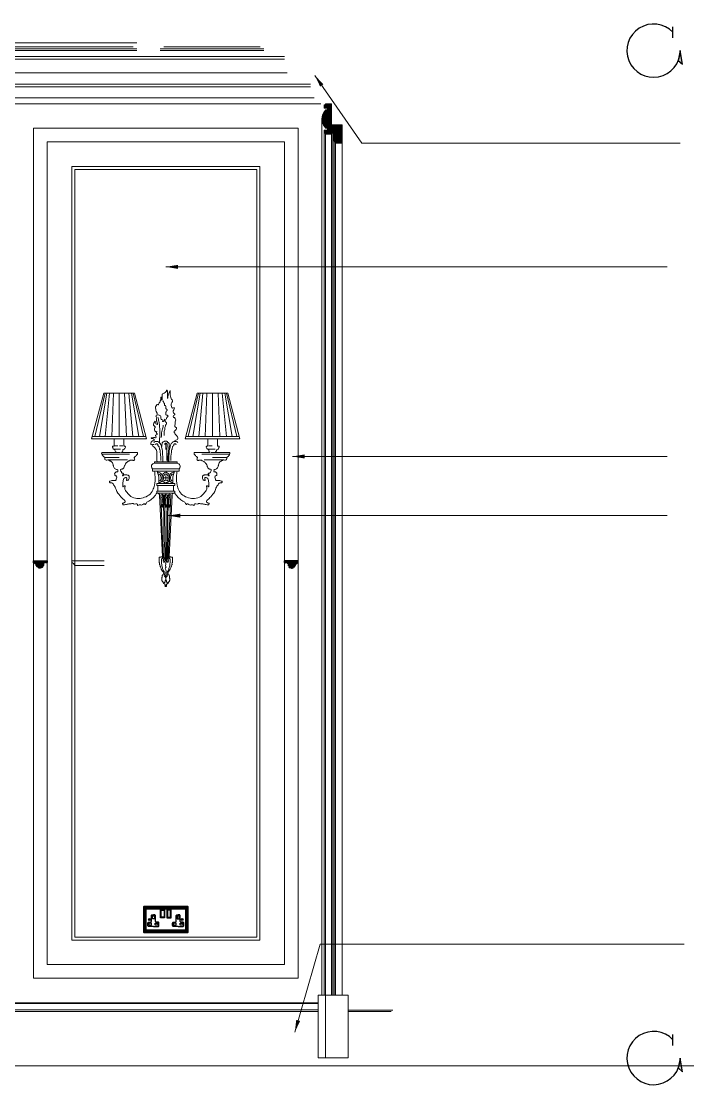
# Model space of a CAD drawing. Header units: inches. Extents: x -20583 to 399182, y -24453 to 525552.
# Drawn here: x 48268 to 50451, y 32839 to 36329 of the extents above; entities that cross this region are included whole.
import ezdxf

# ---------------------------------------------------------------- set-up
doc = ezdxf.new("R2010")
doc.units = ezdxf.units.IN
doc.header["$LTSCALE"] = 1000
doc.header["$MEASUREMENT"] = 0
doc.linetypes.add('DASHED', pattern=[0.75, 0.5, -0.25])
doc.linetypes.add('HIDDEN', pattern=[0.375, 0.25, -0.125])
for name, color, linetype in [('A-Hidden', 8, 'HIDDEN'), ('brass', 40, 'Continuous'), ('Layer1', 1, 'Continuous'), ('Layer3', 3, 'Continuous'), ('Layer7', 8, 'Continuous'), ('WOOD 01', 34, 'Continuous'), ('WOOD 02', 32, 'Continuous')]:
    doc.layers.add(name, color=color, linetype=linetype)
for name, color, linetype, lineweight in [('Fabric', 253, 'Continuous', 0), ('GRC', 41, 'Continuous', 0), ('ID-NOTES', 3, 'Continuous', 0), ('WOOD HATCH', 32, 'Continuous', 5)]:
    doc.layers.add(name, color=color, linetype=linetype, lineweight=lineweight)
doc.styles.add('ZZ-Dim All', font='romans.shx', dxfattribs={"width": 0.8})
doc.dimstyles.new('DIM 0200', dxfattribs={"dimscale": 200, "dimtxt": 1, "dimasz": 0.8, "dimexe": 0.5, "dimexo": 1, "dimgap": 0.4, "dimtad": 1, "dimdec": 0, "dimrnd": 10, "dimdsep": 46, "dimtxsty": 'ZZ-Dim All', "dimblk1": 'ARCHTICK', "dimblk2": 'ARCHTICK', "dimsah": 1, "dimcen": 1, "dimdle": 0.5, "dimclrd": 256, "dimclre": 256, "dimclrt": 256, "dimadec": 0, "dimazin": 2, "dimtfac": 1, "dimtdec": 0, "dimtix": 1, "dimtmove": 2, "dimatfit": 2, "dimfxl": 1, "dimfxlon": 1, "dimtolj": 1, "dimtzin": 0, "dimlwd": -1, "dimlwe": -1, "dimarcsym": 0})

# ---------------------------------------------------------------- blocks, each defined once
blk = doc.blocks.new('Wandsworth double socket')
at = {"layer": 'Layer7', "color": 1}
for p, q in [((4826.8, 1707.7), (4831.8, 1711)), ((4938.2, 1711.8), (4935, 1706.7))]:
    blk.add_line(p, q, dxfattribs=at)
for points in [[(4812, 1666.4), (4954, 1666.4, 0.414214), (4956, 1668.4), (4956, 1750.4, 0.414214), (4954, 1752.4), (4812, 1752.4, 0.414214), (4810, 1750.4), (4810, 1668.4, 0.414214)], [(4819, 1745.9), (4947, 1745.9, -0.414214), (4949, 1743.9), (4949, 1674.9, -0.414214), (4947, 1672.9), (4819, 1672.9, -0.414214), (4817, 1674.9), (4817, 1743.9, -0.414214)], [(4866.7, 1741.4), (4878.1, 1741.4, -0.414214), (4879.1, 1740.4), (4879.1, 1715.6, -0.414214), (4878.1, 1714.6), (4866.7, 1714.6, -0.414214), (4865.7, 1715.6), (4865.7, 1740.4, -0.414214)], [(4899.3, 1741.4), (4887.8, 1741.4, 0.414214), (4886.8, 1740.4), (4886.8, 1715.6, 0.414214), (4887.8, 1714.6), (4899.3, 1714.6, 0.414214), (4900.3, 1715.6), (4900.3, 1740.4, 0.414214)]]:
    blk.add_lwpolyline(points, format="xyb", close=True, dxfattribs=at)
for points in [[(4812, 1668.4), (4954, 1668.4), (4954, 1750.4), (4812, 1750.4)], [(4819, 1743.9), (4947, 1743.9), (4947, 1674.9), (4819, 1674.9)], [(4839.1, 1721.7), (4845.6, 1721.7), (4845.6, 1711.2), (4839.1, 1711.2)], [(4867.7, 1739.4), (4877.1, 1739.4), (4877.1, 1716.6), (4867.7, 1716.6)], [(4898.3, 1739.4), (4888.8, 1739.4), (4888.8, 1716.6), (4898.3, 1716.6)], [(4926.9, 1721.7), (4920.3, 1721.7), (4920.3, 1711.2), (4926.9, 1711.2)], [(4827.2, 1697.6), (4827.2, 1691), (4836.1, 1691), (4836.1, 1697.6)], [(4857.4, 1697.6), (4857.4, 1691), (4848.6, 1691), (4848.6, 1697.6)], [(4908.5, 1697.6), (4908.5, 1691), (4917.4, 1691), (4917.4, 1697.6)], [(4938.7, 1697.6), (4938.7, 1691), (4929.8, 1691), (4929.8, 1697.6)]]:
    blk.add_lwpolyline(points, close=True, dxfattribs=at)
for points in [[(4842.3, 1686.7), (4827.1, 1686.7, -0.414214), (4824.1, 1689.7), (4824.1, 1697.7, -0.414214), (4827.1, 1700.7), (4832.6, 1700.7, 0.414214), (4835.6, 1703.7), (4835.6, 1721.4, -0.414214), (4838.6, 1724.4), (4842.3, 1724.4)], [(4842.3, 1686.7), (4857.6, 1686.7, 0.414214), (4860.6, 1689.7), (4860.6, 1697.7, 0.414214), (4857.6, 1700.7), (4852, 1700.7, -0.414214), (4849, 1703.7), (4849, 1721.4, 0.414214), (4846, 1724.4), (4842.3, 1724.4)], [(4923.6, 1686.7), (4908.3, 1686.7, -0.414214), (4905.3, 1689.7), (4905.3, 1697.7, -0.414214), (4908.3, 1700.7), (4913.9, 1700.7, 0.414214), (4916.9, 1703.7), (4916.9, 1721.4, -0.414214), (4919.9, 1724.4), (4923.6, 1724.4)], [(4923.6, 1686.7), (4938.8, 1686.7, 0.414214), (4941.8, 1689.7), (4941.8, 1697.7, 0.414214), (4938.8, 1700.7), (4933.3, 1700.7, -0.414214), (4930.3, 1703.7), (4930.3, 1721.4, 0.414214), (4927.3, 1724.4), (4923.6, 1724.4)]]:
    blk.add_lwpolyline(points, format="xyb", dxfattribs=at)
for centre, radius in [((4814.5, 1748.1), 1.74), ((4814.5, 1744.6), 1.74), ((4818, 1748.1), 1.74), ((4821.5, 1748.1), 1.74), ((4825, 1748.1), 1.74), ((4828.5, 1748.1), 1.74), ((4832, 1748.1), 1.74), ((4835.5, 1748.1), 1.74), ((4839, 1748.1), 1.74), ((4842.6, 1748.1), 1.74), ((4846.1, 1748.1), 1.74), ((4849.6, 1748.1), 1.74), ((4853.1, 1748.1), 1.74), ((4856.6, 1748.1), 1.74), ((4860.1, 1748.1), 1.74), ((4863.6, 1748.1), 1.74), ((4867.1, 1748.1), 1.74), ((4870.7, 1748.1), 1.74), ((4874.2, 1748.1), 1.74), ((4877.7, 1748.1), 1.74), ((4881.2, 1748.1), 1.74), ((4884.7, 1748.1), 1.74), ((4888.2, 1748.1), 1.74), ((4891.7, 1748.1), 1.74), ((4895.3, 1748.1), 1.74), ((4898.8, 1748.1), 1.74), ((4902.3, 1748.1), 1.74), ((4905.8, 1748.1), 1.74), ((4909.3, 1748.1), 1.74), ((4912.8, 1748.1), 1.74), ((4916.3, 1748.1), 1.74), ((4919.8, 1748.1), 1.74), ((4923.4, 1748.1), 1.74), ((4926.9, 1748.1), 1.74), ((4930.4, 1748.1), 1.74), ((4933.9, 1748.1), 1.74), ((4937.4, 1748.1), 1.74), ((4940.9, 1748.1), 1.74), ((4944.4, 1748.1), 1.74), ((4947.9, 1748.1), 1.74), ((4951.5, 1748.1), 1.74), ((4951.5, 1744.6), 1.74), ((4814.5, 1741.1), 1.74), ((4814.5, 1737.6), 1.74), ((4814.5, 1734.1), 1.74), ((4814.5, 1730.5), 1.74), ((4814.5, 1727), 1.74), ((4814.5, 1723.5), 1.74), ((4814.5, 1720), 1.74), ((4814.5, 1716.5), 1.74), ((4814.5, 1713), 1.74), ((4814.5, 1709.5), 1.74), ((4829.3, 1709.4), 3), ((4936.7, 1709.4), 3), ((4951.5, 1741.1), 1.74), ((4951.5, 1737.6), 1.74), ((4951.5, 1734.1), 1.74), ((4951.5, 1730.5), 1.74), ((4951.5, 1727), 1.74), ((4951.5, 1723.5), 1.74), ((4951.5, 1720), 1.74), ((4951.5, 1716.5), 1.74), ((4951.5, 1713), 1.74), ((4951.5, 1709.5), 1.74), ((4814.5, 1706), 1.74), ((4814.5, 1702.4), 1.74), ((4814.5, 1698.9), 1.74), ((4814.5, 1695.4), 1.74), ((4814.5, 1691.9), 1.74), ((4814.5, 1688.4), 1.74), ((4814.5, 1684.9), 1.74), ((4814.5, 1681.4), 1.74), ((4814.5, 1677.9), 1.74), ((4814.5, 1674.3), 1.74), ((4951.5, 1706), 1.74), ((4951.5, 1702.4), 1.74), ((4951.5, 1698.9), 1.74), ((4951.5, 1695.4), 1.74), ((4951.5, 1691.9), 1.74), ((4951.5, 1688.4), 1.74), ((4951.5, 1684.9), 1.74), ((4951.5, 1681.4), 1.74), ((4951.5, 1677.9), 1.74), ((4951.5, 1674.3), 1.74), ((4814.5, 1670.6), 1.74), ((4818, 1670.6), 1.74), ((4821.5, 1670.6), 1.74), ((4825, 1670.6), 1.74), ((4828.5, 1670.6), 1.74), ((4832, 1670.6), 1.74), ((4835.5, 1670.6), 1.74), ((4839, 1670.6), 1.74), ((4842.6, 1670.6), 1.74), ((4846.1, 1670.6), 1.74), ((4849.6, 1670.6), 1.74), ((4853.1, 1670.6), 1.74), ((4856.6, 1670.6), 1.74), ((4860.1, 1670.6), 1.74), ((4863.6, 1670.6), 1.74), ((4867.1, 1670.6), 1.74), ((4870.7, 1670.6), 1.74), ((4874.2, 1670.6), 1.74), ((4877.7, 1670.6), 1.74), ((4881.2, 1670.6), 1.74), ((4884.7, 1670.6), 1.74), ((4888.2, 1670.6), 1.74), ((4891.7, 1670.6), 1.74), ((4895.3, 1670.6), 1.74), ((4898.8, 1670.6), 1.74), ((4902.3, 1670.6), 1.74), ((4905.8, 1670.6), 1.74), ((4909.3, 1670.6), 1.74), ((4912.8, 1670.6), 1.74), ((4916.3, 1670.6), 1.74), ((4919.8, 1670.6), 1.74), ((4923.4, 1670.6), 1.74), ((4926.9, 1670.6), 1.74), ((4930.4, 1670.6), 1.74), ((4933.9, 1670.6), 1.74), ((4937.4, 1670.6), 1.74), ((4940.9, 1670.6), 1.74), ((4944.4, 1670.6), 1.74), ((4947.9, 1670.6), 1.74), ((4951.5, 1670.6), 1.74)]:
    blk.add_circle(centre, radius, dxfattribs=at)
blk = doc.blocks.new('RMF1342 sect')
at = {"layer": 'GRC', "lineweight": 0}
h = blk.add_hatch(dxfattribs=at)
h.set_pattern_fill('ANSI31,_O', color=256, scale=20)
h.set_pattern_definition([(45, (0, 0), (-1.76776695, 1.76776695), [])])
edge = h.paths.add_edge_path()
edge.add_line((-2713.2, -6244.9), (-2713.2, -6289.9))
edge.add_line((-2713.2, -6289.9), (-2709.3, -6289.9))
edge.add_arc((-2709.2, -6287.6), 2.21, 268.0946, 451.9054)
edge.add_arc((-2704.2, -6285.4), 5.06, 107.1893, 180.7657, ccw=False)
edge.add_line((-2705.7, -6280.5), (-2705.8, -6276.7))
edge.add_arc((-2700.2, -6263.1), 14.7, 247.8031, 278.2392)
edge.add_arc((-2701.5, -6273.6), 5.26, 310.2868, 351.5465)
edge.add_arc((-2694.4, -6271.1), 3.79, 240.6284, 403.9176)
edge.add_arc((-2693.2, -6264.5), 4.24, 291.1771, 452.4369)
edge.add_line((-2693.4, -6260.3), (-2693.4, -6256.8))
edge.add_arc((-2697.1, -6260.1), 4.98, 42.2863, 93.2734)
edge.add_arc((-2702.2, -6257.5), 5.36, 26.22, 55.8652)
edge.add_line((-2699.2, -6253.1), (-2704, -6253.1))
edge.add_line((-2704, -6253.1), (-2704, -6251.1))
edge.add_line((-2704, -6251.1), (-2704, -6249.8))
edge.add_arc((-2701.7, -6245), 5.33, 178.1119, 243.5872, ccw=False)
edge.add_arc((-2710.1, -6018.5), 226.4, 269.2109, 270.7891, ccw=False)
at = {"layer": 'Layer1'}
blk.add_lwpolyline([(-2713.2, -6244.9), (-2713.2, -6289.9), (-2709.3, -6289.9, 1.033821), (-2709.3, -6285.4, -0.332541), (-2705.7, -6280.5, 5.146619), (-2705.7, -6280.5), (-2705.8, -6276.7, 0.133589), (-2698.1, -6277.7, 0.182), (-2696.3, -6274.4, 0.863857), (-2691.7, -6268.5, 0.848511), (-2693.4, -6260.3), (-2693.4, -6256.8, 0.226218), (-2697.4, -6255.2, 0.130078), (-2699.2, -6253.1), (-2704, -6253.1), (-2704, -6251.1), (-2704, -6251.1), (-2704, -6249.8, -0.293725), (-2707, -6244.9, -0.006887)], format="xyb", close=True, dxfattribs=at)
blk = doc.blocks.new('arrow01')
at = {"layer": 'Layer1'}
blk.add_hatch(color=256, dxfattribs=at).paths.add_polyline_path([(7, -44.7), (0, 0), (-6.2, -32.4)])
at = {"layer": 'Layer1', "elevation": 375.8}
blk.add_lwpolyline([(7, -44.7), (0, 0), (-6.2, -32.4)], close=True, dxfattribs=at)
at = {"layer": 'Layer7'}
blk.add_line((-24, 41.5), (-24, 77.7), dxfattribs=at)
blk.add_arc((-87.3, 0), 87.3, 43.49, 0, dxfattribs=at)
blk = doc.blocks.new('_ARCHTICK')
at = {"color": 0, "linetype": 'ByBlock', "const_width": 0.15}
blk.add_lwpolyline([(-0.5, -0.5), (0.5, 0.5)], dxfattribs=at)
blk = doc.blocks.new('wall light bronze shadex2')
at = {"layer": 'brass', "lineweight": 0}
for p, q in [((44699.6, 20812.3, 0), (44639, 20812.2, 0)), ((44639.7, 20806.8, 0), (44729.5, 20806.8, 0)), ((44676.2, 20823.5, 0), (44700.1, 20823.5, 0)), ((44678.4, 20834, 0), (44690.8, 20834, 0)), ((44708.4, 20834, 0), (44696, 20834, 0)), ((45056.3, 20806.8, 0), (44966.5, 20806.8, 0)), ((44985.4, 20823.5, 0), (45009.3, 20823.5, 0)), ((44987.6, 20834, 0), (45000, 20834, 0)), ((44996.4, 20812.3, 0), (45057, 20812.2, 0)), ((44648.4, 20795.7, 0), (44695.1, 20795.7, 0)), ((44658, 20788, 0), (44722.7, 20788, 0)), ((45038, 20788, 0), (44973.3, 20788, 0)), ((45047.6, 20795.7, 0), (45000.9, 20795.7, 0))]:
    blk.add_line(p, q, dxfattribs=at)
at = {"layer": 'brass', "color": 1, "lineweight": 0}
for p, q in [((44848, 20719.4, 0), (44848, 20736.6, 0)), ((44839.9, 20729.6, 0), (44856.1, 20729.6, 0))]:
    blk.add_line(p, q, dxfattribs=at)
at = {"layer": 'brass', "lineweight": 0, "elevation": 0}
for points in [[(44811.3, 20777.2, 0.68116), (44804, 20759.2, -2.488062)], [(44884.7, 20777.2, -0.68116), (44892, 20759.2, 2.488062)], [(44821.4, 20679.2, -0.355902), (44827.5, 20672.6), (44837, 20471)], [(44831.9, 20673.3, -0.486707), (44840.2, 20673.3), (44842.5, 20467.6), (44839.6, 20468.7), (44831.9, 20673.3)], [(44852.2, 20673.4, 0.486707), (44843.9, 20673.2), (44846.9, 20467.5), (44849.8, 20467.8), (44852.2, 20673.4)], [(44864.1, 20673.3, 0.486707), (44855.8, 20673.3), (44853.5, 20467.6), (44856.1, 20468.7), (44864.1, 20673.3)], [(44874.6, 20679.2, 0.355902), (44868.5, 20672.6), (44859, 20471)]]:
    blk.add_lwpolyline(points, format="xyb", dxfattribs=at)
for points in [[(44884.7, 20781.3), (44811.3, 20781.3), (44811.3, 20777.2), (44884.7, 20777.2)], [(44892, 20759.2), (44804, 20759.2), (44804, 20751.4), (44892, 20751.4)], [(44877.1, 20710.4), (44818.9, 20710.4), (44818.9, 20704.3), (44877.1, 20704.3)], [(44873.7, 20704.3), (44822.3, 20704.3), (44822.3, 20685.4), (44873.7, 20685.4)], [(44877.1, 20685.4), (44818.9, 20685.4), (44818.9, 20679.2), (44877.1, 20679.2)]]:
    blk.add_lwpolyline(points, close=True, dxfattribs=at)
at = {"layer": 'brass', "lineweight": 0}
for centre, start, end in [((44716.9, 20716.7, 0), 356.7071, 18.6538), ((44979.1, 20716.7, 0), 161.3462, 183.2929)]:
    blk.add_arc(centre, 108.7, start, end, dxfattribs=at)
for points, knots in [([(44876.9, 20850.9, 0), (44881.7, 20852.6, 0), (44893.4, 20857, 0), (44880.5, 20869.5, 0), (44872.8, 20882.2, 0), (44881.6, 20885.1, 0), (44885, 20894.6, 0), (44875.9, 20896.1, 0), (44879.4, 20905.2, 0), (44878.4, 20912.5, 0), (44881.5, 20920, 0), (44878, 20926.5, 0), (44872.3, 20928.1, 0), (44872, 20934.7, 0), (44882.5, 20935.6, 0), (44869.8, 20943, 0), (44873.5, 20950.2, 0), (44878.8, 20961.5, 0), (44869.2, 20955.9, 0), (44865.7, 20963.7, 0), (44864.6, 20970.2, 0), (44867.6, 20976.4, 0), (44871.9, 20981.9, 0), (44867.4, 20985.6, 0), (44863.9, 20993.5, 0), (44861, 20999.8, 0), (44863, 21019.2, 0), (44859.4, 21008.2, 0), (44857.2, 21004.1, 0), (44854.6, 20998, 0), (44855.1, 20994.6, 0), (44853.6, 20988.4, 0), (44854.1, 20992.4, 0), (44853, 20994.7, 0), (44853.6, 20999.4, 0), (44853.4, 21004.8, 0), (44853.1, 21010.2, 0), (44854.2, 21016.1, 0), (44850.1, 21016.3, 0), (44850, 21013.2, 0), (44847.6, 21009.8, 0), (44843, 21006.9, 0), (44838.9, 21005, 0), (44835.2, 21003.2, 0), (44836.5, 20998.9, 0), (44835.9, 20993.1, 0), (44836, 20988.6, 0), (44836.2, 20981.5, 0), (44834.6, 20988.6, 0), (44835.4, 20991.1, 0), (44834.3, 20993.7, 0), (44831.4, 20993, 0), (44832.5, 20989.3, 0), (44832, 20984.5, 0), (44828.7, 20980.8, 0), (44829.1, 20977.6, 0), (44825, 20975.7, 0), (44825.9, 20965.8, 0), (44819.8, 20970.9, 0), (44818.1, 20966.2, 0), (44813.9, 20963.4, 0), (44815, 20956.5, 0), (44814.9, 20950, 0), (44816.9, 20944.6, 0), (44820.2, 20940.6, 0), (44819.5, 20937.8, 0), (44820.3, 20933.7, 0), (44814.8, 20935.2, 0), (44815, 20929.5, 0), (44819.3, 20928.3, 0), (44817.4, 20922.9, 0), (44817.9, 20919, 0), (44817.5, 20915.9, 0), (44819.8, 20912, 0), (44822.3, 20902.1, 0), (44815.1, 20906, 0), (44815.6, 20910, 0), (44813.1, 20916.8, 0), (44810.1, 20910.2, 0), (44808.3, 20906.9, 0), (44806.7, 20900.5, 0), (44811.6, 20898.8, 0), (44813.9, 20894.7, 0), (44808.7, 20890.6, 0), (44810.9, 20882.4, 0), (44816.6, 20879.1, 0), (44819.9, 20882.1, 0), (44817, 20878.3, 0), (44816.9, 20875.4, 0), (44821.3, 20874.4, 0), (44818.8, 20868.8, 0), (44814.4, 20870.2, 0), (44815, 20865.5, 0), (44818.1, 20858.1, 0), (44810.1, 20863.2, 0), (44806.2, 20861.2, 0), (44797.4, 20859, 0), (44806, 20857.8, 0), (44809.5, 20856, 0), (44811.1, 20850, 0), (44802.8, 20851.6, 0), (44800.6, 20845.7, 0), (44797.3, 20840.3, 0), (44803, 20836.9, 0), (44805.9, 20839.1, 0), (44812.4, 20839, 0), (44799.9, 20836.4, 0), (44820.7, 20823.3, 0), (44817.2, 20804.8, 0), (44818.8, 20788.7, 0), (44819.6, 20781.3, 0)], [0, 0, 0, 0, 12.534422, 30.31009, 40.684003, 45.636695, 55.126575, 58.989233, 67.619899, 75.695718, 82.695684, 90.690983, 94.048421, 99.226807, 104.127109, 115.108392, 118.803015, 129.26518, 134.444992, 140.2331, 149.423749, 154.422424, 161.020419, 166.511032, 168.780889, 187.001048, 195.62792, 202.225779, 208.358529, 212.694803, 220.374247, 222.466648, 225.003943, 227.096391, 231.156132, 238.260559, 243.335218, 249.008955, 250.532682, 253.265862, 256.225527, 263.132121, 268.809996, 270.640949, 274.193162, 279.77528, 288.402153, 290.431989, 295.607266, 298.652088, 300.482292, 302.57647, 304.606306, 310.211495, 317.280545, 317.788004, 319.223997, 328.801328, 332.013524, 333.843728, 341.164653, 346.239311, 352.85588, 361.05527, 362.885475, 367.985433, 369.507878, 373.205571, 377.772703, 378.908278, 385.524832, 389.077046, 391.614409, 394.34759, 403.496028, 407.590306, 410.677189, 416.351875, 420.012284, 426.145034, 430.236348, 436.698431, 439.43154, 441.969761, 453.81691, 457.514622, 459.345612, 462.750501, 464.780337, 468.031617, 472.571478, 475.661083, 477.18346, 484.862905, 489.202246, 496.888755, 501.228097, 506.530741, 512.023439, 514.611125, 521.519393, 526.595719, 532.873035, 536.53478, 542.213655, 544.753263, 549.755031, 560.033179, 585.895787, 608.065378, 608.065378, 608.065378, 608.065378]), ([(44685.6, 20812.3, 0), (44685.7, 20812.3, 0), (44686.9, 20812.9, 0), (44683.1, 20815.2, 0), (44681.9, 20817.6, 0), (44681.2, 20822, 0), (44676, 20822, 0), (44675.1, 20826.8, 0), (44673.3, 20829.6, 0), (44673.4, 20833, 0), (44676, 20833.4, 0), (44678, 20833.5, 0), (44678.7, 20833.6, 0), (44678.7, 20839, 0), (44678.7, 20848.7, 0), (44679, 20854.2, 0), (44678.7, 20857.1, 0)], [437.439726, 437.439726, 437.439726, 437.439726, 437.793642, 441.136296, 444.419102, 447.910827, 452.193272, 456.595701, 460.260123, 463.035795, 464.39299, 467.311215, 469.600548, 470.602227, 471.31774, 486.719172, 486.719172, 486.719172, 486.719172]), ([(44811.1, 20751.4, 0), (44811.8, 20745.6, 0), (44813.7, 20730.2, 0), (44812.3, 20708.8, 0), (44805.8, 20687.5, 0), (44793.6, 20671.3, 0), (44774, 20663, 0), (44753.4, 20660.7, 0), (44733.1, 20666, 0), (44721.1, 20681.1, 0), (44711.5, 20691.1, 0), (44716.1, 20704.3, 0), (44710.9, 20702.4, 0), (44708.6, 20701.7, 0), (44706.9, 20697.7, 0), (44707.5, 20711.1, 0), (44707.5, 20717.5, 0), (44709.8, 20728.8, 0), (44716.9, 20731.2, 0), (44719.4, 20729.9, 0), (44720.3, 20727.4, 0), (44720.8, 20724.6, 0), (44718.6, 20722.3, 0), (44720.4, 20720.2, 0), (44723.1, 20721.3, 0), (44725.8, 20723.1, 0), (44727.9, 20727.2, 0), (44729, 20731.9, 0), (44727.2, 20736, 0), (44724.8, 20737.6, 0), (44722, 20738.6, 0), (44719.2, 20739.1, 0), (44716.1, 20739, 0), (44712.3, 20739.1, 0), (44709.4, 20738.5, 0), (44705.2, 20734.9, 0), (44706.9, 20739.2, 0), (44708.7, 20740.4, 0), (44709.1, 20742.8, 0), (44707.8, 20745, 0), (44705.3, 20745.1, 0), (44703.1, 20745.2, 0), (44702.3, 20749.7, 0), (44699.5, 20749.5, 0), (44698.3, 20758.8, 0), (44704.6, 20757.7, 0), (44707.2, 20758.5, 0), (44709.4, 20760.9, 0), (44710.7, 20763.5, 0), (44712.4, 20766.6, 0), (44713.3, 20770.8, 0), (44715.4, 20774.1, 0), (44717.6, 20778, 0), (44721.4, 20780.9, 0), (44724.8, 20784.2, 0), (44729.6, 20785.5, 0), (44732.8, 20787.8, 0), (44736.7, 20787.5, 0), (44739.7, 20787.4, 0), (44742.8, 20785.6, 0), (44746.6, 20788.1, 0), (44745.8, 20792, 0), (44745.2, 20794.5, 0), (44742.6, 20796.6, 0), (44749, 20798.5, 0), (44750.5, 20802.1, 0), (44753.4, 20804.4, 0), (44754.7, 20806.5, 0), (44755, 20809.1, 0), (44756.3, 20812.7, 0), (44735.6, 20811.7, 0), (44723.6, 20813.1, 0), (44700.9, 20812.3, 0), (44709.2, 20814.8, 0), (44704.5, 20822, 0), (44712.1, 20822.9, 0), (44714.5, 20826.6, 0), (44717.7, 20832.3, 0), (44713.2, 20832.5, 0), (44709.7, 20835.8, 0), (44710.9, 20844.6, 0), (44710.1, 20854.5, 0), (44710.7, 20857.1, 0)], [0, 0, 0, 0, 17.499902, 46.747653, 63.26858, 84.046518, 104.996809, 125.136255, 146.150605, 164.012678, 181.679284, 187.560157, 190.892737, 194.217492, 194.704321, 203.001208, 211.718582, 225.069178, 229.984228, 231.254333, 233.201467, 237.337022, 239.48098, 240.875181, 243.956427, 246.614923, 250.908982, 257.280982, 260.397928, 263.664878, 265.526096, 269.286879, 272.11918, 274.951481, 280.25648, 282.796526, 285.549994, 288.511572, 290.050663, 292.292164, 295.198764, 297.207254, 298.295967, 299.690287, 309.922616, 313.415418, 316.171024, 318.018842, 322.91141, 325.152911, 328.910463, 334.366153, 337.808796, 342.277073, 348.506222, 351.540437, 357.204106, 359.600727, 362.897572, 366.279549, 369.633059, 373.856351, 376.780774, 377.595539, 382.785221, 387.410414, 390.669795, 393.504807, 394.483682, 398.898982, 399.927694, 450.43053, 451.447371, 455.488796, 462.307217, 467.188139, 472.254206, 477.214109, 480.126766, 482.536483, 495.411916, 503.725902, 503.725902, 503.725902, 503.725902]), ([(44808.9, 20844.6, 0), (44809.6, 20845.8, 0), (44811, 20848.5, 0), (44816.3, 20848.7, 0), (44821.9, 20849.1, 0), (44826.5, 20845.4, 0), (44830.5, 20841.3, 0), (44832.5, 20835.9, 0), (44834.6, 20829.9, 0), (44835.2, 20823.9, 0), (44837.5, 20817.3, 0), (44836.9, 20810.7, 0), (44837.7, 20804, 0), (44838.6, 20794.5, 0), (44838.6, 20787, 0), (44838.5, 20781.3, 0)], [0, 0, 0, 0, 3.823046, 8.588096, 14.456077, 20.427538, 25.30417, 31.544533, 37.315719, 44.506114, 49.474241, 57.915326, 64.133334, 69.665529, 86.6587, 86.6587, 86.6587, 86.6587]), ([(44835.1, 20831.6, 0), (44835, 20833.6, 0), (44835, 20836.8, 0), (44836.1, 20840.9, 0), (44835.7, 20844.4, 0), (44838.3, 20845.8, 0), (44839.8, 20847.8, 0), (44842.2, 20848.8, 0), (44844.9, 20849.5, 0), (44847.6, 20849.4, 0), (44850, 20849.5, 0), (44851.9, 20848.9, 0), (44853.2, 20847.3, 0), (44854, 20845.4, 0), (44856.4, 20844.6, 0), (44857.9, 20843, 0), (44859.6, 20841.1, 0), (44859.3, 20838.8, 0), (44859.3, 20836.4, 0), (44858.8, 20833.9, 0), (44858.6, 20831.2, 0), (44858, 20828.2, 0), (44857.8, 20825, 0), (44857.6, 20821.2, 0), (44857, 20817.9, 0), (44855, 20804.5, 0), (44854.9, 20792.5, 0), (44855.1, 20781.3, 0)], [0, 0, 0, 0, 5.811855, 9.732066, 12.715131, 15.314411, 17.477171, 20.441505, 22.643198, 25.908738, 28.358724, 29.874849, 31.82241, 34.16911, 35.902612, 38.866404, 40.762495, 43.210178, 45.250759, 48.233849, 50.698471, 53.379065, 57.466531, 60.32697, 64.766454, 67.447049, 100.876678, 100.876678, 100.876678, 100.876678]), ([(44887.1, 20844.6, 0), (44886.5, 20845.8, 0), (44885, 20848.5, 0), (44879.7, 20848.7, 0), (44874.1, 20849.1, 0), (44869.5, 20845.4, 0), (44865.5, 20841.3, 0), (44863.5, 20835.9, 0), (44861.4, 20829.9, 0), (44860.8, 20823.9, 0), (44858.6, 20817.3, 0), (44859.1, 20810.7, 0), (44858.3, 20804, 0), (44857.4, 20794.5, 0), (44857.4, 20787, 0), (44857.5, 20781.3, 0)], [0, 0, 0, 0, 3.823046, 8.588096, 14.456077, 20.427538, 25.30417, 31.544533, 37.315719, 44.506114, 49.474241, 57.915326, 64.133334, 69.665529, 86.6587, 86.6587, 86.6587, 86.6587]), ([(44884.9, 20751.4, 0), (44884.2, 20745.6, 0), (44882.3, 20730.2, 0), (44883.7, 20708.8, 0), (44890.2, 20687.5, 0), (44902.4, 20671.3, 0), (44922, 20663, 0), (44942.6, 20660.7, 0), (44962.9, 20666, 0), (44974.9, 20681.1, 0), (44984.5, 20691.1, 0), (44979.9, 20704.3, 0), (44985.1, 20702.4, 0), (44987.4, 20701.7, 0), (44989.1, 20697.7, 0), (44988.5, 20711.1, 0), (44988.5, 20717.5, 0), (44986.2, 20728.8, 0), (44979.1, 20731.2, 0), (44976.6, 20729.9, 0), (44975.7, 20727.4, 0), (44975.2, 20724.6, 0), (44977.4, 20722.3, 0), (44975.6, 20720.2, 0), (44973, 20721.3, 0), (44970.2, 20723.1, 0), (44968.2, 20727.2, 0), (44967, 20731.9, 0), (44968.8, 20736, 0), (44971.2, 20737.6, 0), (44974, 20738.6, 0), (44976.8, 20739.1, 0), (44979.9, 20739, 0), (44983.7, 20739.1, 0), (44986.6, 20738.5, 0), (44990.8, 20734.9, 0), (44989.1, 20739.2, 0), (44987.3, 20740.4, 0), (44986.9, 20742.8, 0), (44988.2, 20745, 0), (44990.7, 20745.1, 0), (44992.9, 20745.2, 0), (44993.7, 20746.6, 0), (44996.5, 20749.5, 0), (44997.7, 20758.8, 0), (44991.4, 20757.7, 0), (44988.8, 20758.5, 0), (44986.6, 20760.9, 0), (44985.3, 20763.5, 0), (44983.2, 20766.6, 0), (44983.4, 20770.7, 0), (44980.7, 20774.1, 0), (44978.4, 20778, 0), (44974.6, 20780.9, 0), (44971.2, 20784.2, 0), (44966.4, 20785.5, 0), (44963.2, 20787.8, 0), (44959.4, 20787.5, 0), (44956.3, 20787.4, 0), (44953.2, 20785.6, 0), (44949.4, 20788.1, 0), (44950.2, 20792, 0), (44950.8, 20794.5, 0), (44953.4, 20796.6, 0), (44947, 20798.5, 0), (44945.6, 20802.1, 0), (44942.6, 20804.4, 0), (44941.4, 20806.5, 0), (44941, 20809.1, 0), (44939.7, 20812.7, 0), (44960.4, 20811.7, 0), (44972.4, 20813.1, 0), (44995.1, 20812.3, 0), (44986.8, 20814.8, 0), (44991.5, 20822, 0), (44983.9, 20822.9, 0), (44981.5, 20826.6, 0), (44978.3, 20832.3, 0), (44982.8, 20832.5, 0), (44986.3, 20835.8, 0), (44985.1, 20844.6, 0), (44985.9, 20854.5, 0), (44985.3, 20857.1, 0)], [0, 0, 0, 0, 17.499902, 46.747653, 63.26858, 84.046518, 104.996809, 125.136255, 146.150605, 164.012678, 181.679284, 187.560157, 190.892737, 194.217492, 194.704321, 203.001208, 211.718582, 225.069178, 229.984228, 231.254333, 233.201467, 237.337022, 239.48098, 240.875181, 243.956427, 246.614923, 250.908982, 257.280982, 260.397928, 263.664878, 265.526096, 269.286879, 272.11918, 274.951481, 280.25648, 282.796526, 285.549994, 288.511572, 290.050663, 292.292164, 295.198764, 297.207254, 298.295967, 299.690287, 309.922616, 313.415418, 316.171024, 318.018842, 322.91141, 325.152911, 328.910463, 334.366153, 337.808796, 342.277073, 348.506222, 351.540437, 357.204106, 359.600727, 362.897572, 366.279549, 369.633059, 373.856351, 376.780774, 377.595539, 382.785221, 387.410414, 390.669795, 393.504807, 394.483682, 398.898982, 399.927694, 450.43053, 451.447371, 455.488796, 462.307217, 467.188139, 472.254206, 477.214109, 480.126766, 482.536483, 495.411916, 503.725902, 503.725902, 503.725902, 503.725902]), ([(45010.4, 20812.3, 0), (45010.3, 20812.3, 0), (45009.1, 20812.9, 0), (45012.9, 20815.2, 0), (45014.1, 20817.6, 0), (45014.8, 20822, 0), (45020, 20822, 0), (45020.9, 20826.8, 0), (45022.7, 20829.6, 0), (45022.6, 20833, 0), (45020, 20833.4, 0), (45018, 20833.5, 0), (45017.3, 20833.6, 0), (45017.3, 20839, 0), (45017.3, 20848.7, 0), (45017, 20854.2, 0), (45017.3, 20857.1, 0)], [437.439726, 437.439726, 437.439726, 437.439726, 437.793642, 441.136296, 444.419102, 447.910827, 452.193272, 456.595701, 460.260123, 463.035795, 464.39299, 467.311215, 469.600548, 470.602227, 471.31774, 486.719172, 486.719172, 486.719172, 486.719172]), ([(44819.8, 20681, 0), (44817.8, 20678.2, 0), (44812.7, 20670.7, 0), (44802.8, 20659.3, 0), (44792.1, 20652.3, 0), (44783.5, 20647.9, 0), (44783.2, 20643.2, 0), (44780.1, 20641.9, 0), (44777.9, 20645.7, 0), (44773, 20642.1, 0), (44768.2, 20639.1, 0), (44762.8, 20643.4, 0), (44754.4, 20636.4, 0), (44755.8, 20647.5, 0), (44744.2, 20640.6, 0), (44739.1, 20646.8, 0), (44733.4, 20643.4, 0), (44727.6, 20644.2, 0), (44721.3, 20642.7, 0), (44715.1, 20641.9, 0), (44707.3, 20639.1, 0), (44704.8, 20645.9, 0), (44709.4, 20646.8, 0), (44712.7, 20647.6, 0), (44716.2, 20650.8, 0), (44714.5, 20655.4, 0), (44707.6, 20658.5, 0), (44700, 20669.5, 0), (44686.9, 20681.3, 0), (44684.1, 20696.4, 0), (44678.6, 20704.2, 0), (44675.5, 20709.2, 0), (44671, 20713.8, 0), (44665.2, 20711.1, 0), (44661.6, 20717.6, 0), (44667.1, 20718.2, 0), (44669.8, 20720.2, 0), (44673.3, 20721.2, 0), (44675.9, 20720.5, 0), (44678.6, 20720.9, 0), (44681.1, 20719.8, 0), (44684.2, 20720.2, 0), (44685.4, 20723.9, 0), (44686.2, 20728, 0), (44688.3, 20734.7, 0), (44683.4, 20735.7, 0), (44681.1, 20738.2, 0), (44680.5, 20741.3, 0), (44680.3, 20744.3, 0), (44682.4, 20746.1, 0), (44683.4, 20748.3, 0), (44686.3, 20749.5, 0), (44687.6, 20748.5, 0), (44691.1, 20749.7, 0), (44689.7, 20751.1, 0), (44693.2, 20757.3, 0), (44685.6, 20755.7, 0), (44682.1, 20758.7, 0), (44678.5, 20761.9, 0), (44676.9, 20766.1, 0), (44675.5, 20770.2, 0), (44675, 20774.5, 0), (44673.7, 20778.4, 0), (44671.7, 20781.2, 0), (44669.4, 20783.1, 0), (44666.7, 20784.3, 0), (44663.8, 20785.5, 0), (44661.2, 20787.1, 0), (44657.2, 20788.8, 0), (44652.9, 20786.3, 0), (44648.1, 20789.2, 0), (44648.3, 20792.6, 0), (44649.1, 20795.5, 0), (44646.5, 20797, 0), (44643.8, 20798.7, 0), (44642.3, 20802.1, 0), (44639.1, 20804, 0), (44640.1, 20807.5, 0), (44637.3, 20808, 0), (44638.1, 20810.4, 0), (44638.4, 20812.2, 0), (44638.8, 20812.2, 0), (44639, 20812.2, 0)], [0, 0, 0, 0, 10.340615, 27.363607, 44.456709, 49.386965, 54.903269, 55.854043, 58.439951, 64.718556, 69.29818, 74.549564, 82.866432, 85.885601, 98.572551, 101.824272, 107.368855, 114.610748, 119.80163, 126.229989, 134.955662, 138.381219, 142.014028, 145.817309, 149.436526, 154.472969, 157.309072, 171.761364, 193.164598, 208.955163, 215.708211, 221.543103, 227.134823, 232.555943, 237.259193, 240.497539, 245.474209, 247.953761, 250.975878, 253.38152, 256.153819, 258.926118, 261.613658, 266.568636, 273.360927, 276.393276, 279.710962, 282.933926, 285.941502, 287.793739, 290.94845, 293.054777, 295.796127, 297.734298, 297.864618, 303.732553, 308.219802, 312.828482, 317.900386, 322.342112, 326.00401, 330.869766, 335.172241, 338.334972, 340.948278, 344.238256, 347.039518, 350.166086, 353.655841, 359.279172, 363.508542, 367.239902, 369.030095, 371.440844, 375.139028, 378.738954, 382.081608, 385.228746, 386.102229, 389.509735, 390.382749, 390.918894, 390.918894, 390.918894, 390.918894]), ([(44876.2, 20681, 0), (44878.2, 20678.2, 0), (44883.4, 20670.7, 0), (44893.2, 20659.3, 0), (44903.9, 20652.3, 0), (44912.5, 20647.9, 0), (44912.8, 20643.2, 0), (44915.9, 20641.9, 0), (44918.1, 20645.7, 0), (44923, 20642.1, 0), (44927.8, 20639.1, 0), (44933.2, 20643.4, 0), (44941.6, 20636.4, 0), (44940.2, 20647.5, 0), (44951.8, 20640.6, 0), (44956.9, 20646.8, 0), (44962.6, 20643.4, 0), (44968.4, 20644.2, 0), (44974.7, 20642.7, 0), (44981, 20641.9, 0), (44988.7, 20639.1, 0), (44991.2, 20645.9, 0), (44986.6, 20646.8, 0), (44983.3, 20647.6, 0), (44979.8, 20650.8, 0), (44981.5, 20655.4, 0), (44988.4, 20658.5, 0), (44996, 20669.5, 0), (45009.1, 20681.3, 0), (45011.9, 20696.4, 0), (45017.5, 20704.2, 0), (45020.5, 20709.2, 0), (45025, 20713.8, 0), (45030.8, 20711.1, 0), (45034.4, 20717.6, 0), (45028.9, 20718.2, 0), (45026.3, 20720.2, 0), (45022.8, 20721.2, 0), (45020.2, 20720.5, 0), (45017.4, 20720.9, 0), (45014.9, 20719.8, 0), (45011.8, 20720.2, 0), (45010.6, 20723.9, 0), (45009.8, 20728, 0), (45007.7, 20734.7, 0), (45012.6, 20735.7, 0), (45015, 20738.2, 0), (45015.5, 20741.3, 0), (45015.7, 20744.3, 0), (45013.6, 20746.1, 0), (45012.6, 20748.3, 0), (45009.7, 20749.5, 0), (45008.4, 20748.5, 0), (45004.9, 20749.7, 0), (45007.7, 20749.6, 0), (45002.8, 20757.3, 0), (45010.4, 20755.7, 0), (45013.9, 20758.7, 0), (45017.5, 20761.9, 0), (45019.1, 20766.1, 0), (45020.5, 20770.2, 0), (45021, 20774.5, 0), (45022.3, 20778.4, 0), (45024.3, 20781.2, 0), (45026.7, 20783.1, 0), (45029.3, 20784.3, 0), (45032.2, 20785.5, 0), (45034.8, 20787.1, 0), (45038.8, 20788.8, 0), (45043.2, 20786.3, 0), (45047.9, 20789.2, 0), (45047.7, 20792.6, 0), (45046.9, 20795.5, 0), (45049.5, 20797, 0), (45052.2, 20798.7, 0), (45053.7, 20802.1, 0), (45056.9, 20804, 0), (45055.9, 20807.5, 0), (45058.7, 20808, 0), (45057.9, 20810.4, 0), (45057.6, 20812.2, 0), (45057.2, 20812.2, 0), (45057, 20812.2, 0)], [0, 0, 0, 0, 10.340615, 27.363607, 44.456709, 49.386965, 54.903269, 55.854043, 58.439951, 64.718556, 69.29818, 74.549564, 82.866432, 85.885601, 98.572551, 101.824272, 107.368855, 114.610748, 119.80163, 126.229989, 134.955662, 138.381219, 142.014028, 145.817309, 149.436526, 154.472969, 157.309072, 171.761364, 193.164598, 208.955163, 215.708211, 221.543103, 227.134823, 232.555943, 237.259193, 240.497539, 245.474209, 247.953761, 250.975878, 253.38152, 256.153819, 258.926118, 261.613658, 266.568636, 273.360927, 276.393276, 279.710962, 282.933926, 285.941502, 287.793739, 290.94845, 293.054777, 295.796127, 297.734298, 297.864618, 303.732553, 308.219802, 312.828482, 317.900386, 322.342112, 326.00401, 330.869766, 335.172241, 338.334972, 340.948278, 344.238256, 347.039518, 350.166086, 353.655841, 359.279172, 363.508542, 367.239902, 369.030095, 371.440844, 375.139028, 378.738954, 382.081608, 385.228746, 386.102229, 389.509735, 390.382749, 390.918894, 390.918894, 390.918894, 390.918894])]:
    blk.add_open_spline(points, degree=3, knots=knots, dxfattribs=at)
for points in [[(44838.3, 20981.9, 0), (44841.9, 20975.4, 0), (44844, 20970, 0), (44843.4, 20967, 0), (44847.3, 20965.8, 0), (44848.2, 20960.7, 0), (44848.2, 20956.5, 0), (44852, 20953, 0), (44848.8, 20945.8, 0), (44848.5, 20943.7, 0), (44848.2, 20935.6, 0), (44852, 20934.4, 0), (44854.7, 20932.9, 0), (44855, 20929.9, 0), (44852.9, 20927.9, 0), (44850.5, 20923.7, 0), (44850.2, 20921, 0), (44850.2, 20921.3, 0)], [(44827.1, 20844.7, 0), (44827.7, 20896.3, 0), (44826.7, 20907.5, 0), (44825.6, 20914.4, 0), (44823.7, 20922.4, 0), (44823.2, 20926.7, 0)], [(44823.4, 20935.9, 0), (44831.2, 20930.7, 0), (44831.8, 20923.2, 0), (44834.3, 20920.8, 0), (44838.2, 20917.1, 0), (44837, 20913.8, 0), (44840, 20913.8, 0), (44843.3, 20919.3, 0), (44845.5, 20921.4, 0), (44846.1, 20913.5, 0), (44847.3, 20912.9, 0), (44849.7, 20910.8, 0), (44850.3, 20908.1, 0), (44850, 20906, 0), (44847.3, 20902, 0), (44846.7, 20898.7, 0), (44845.1, 20894.2, 0), (44845.1, 20891.5, 0), (44843.3, 20884.2, 0), (44843, 20880.6, 0), (44843, 20873.9, 0), (44843, 20867.9, 0)], [(44833.3, 20861.7, 0), (44834.9, 20880.9, 0), (44837.6, 20890.2, 0), (44839.7, 20901.9, 0)], [(44814.3, 20837.1, 0), (44816.6, 20841, 0), (44819.9, 20840.6, 0), (44821.4, 20839, 0), (44822.1, 20835.6, 0), (44825.1, 20831.9, 0), (44826.4, 20828.9, 0), (44827.7, 20823.2, 0), (44828.6, 20821.7, 0), (44829.4, 20814.8, 0), (44829.9, 20811.5, 0), (44830.5, 20807.2, 0), (44830.9, 20804.8, 0), (44831.2, 20799.4, 0), (44831.8, 20786.2, 0)], [(44843.8, 20841.8, 0), (44848.4, 20843.4, 0), (44849.9, 20842.1, 0), (44851.7, 20840.5, 0), (44852.2, 20838.7, 0), (44852.2, 20835.6, 0), (44852.1, 20832.1, 0), (44851.9, 20827.1, 0), (44851.3, 20809.6, 0), (44851.1, 20786.4, 0)], [(44843.9, 20838.5, 0), (44846.9, 20839.9, 0), (44848, 20838, 0), (44848, 20835.7, 0), (44847.8, 20831.8, 0), (44847.8, 20829.2, 0), (44847.8, 20822, 0)], [(44881.8, 20837.1, 0), (44879.4, 20841, 0), (44876.1, 20840.6, 0), (44874.6, 20839, 0), (44874, 20835.6, 0), (44870.9, 20831.9, 0), (44869.6, 20828.9, 0), (44868.3, 20823.2, 0), (44867.5, 20821.7, 0), (44866.6, 20814.8, 0), (44866.2, 20811.5, 0), (44865.5, 20807.2, 0), (44865.1, 20804.8, 0), (44864.9, 20799.4, 0), (44864.2, 20786.2, 0)], [(44819.7, 20746.2, 0), (44823.7, 20747.5, 0), (44828.8, 20745.7, 0), (44833.9, 20741, 0), (44835.6, 20735.5, 0), (44836.2, 20729.4, 0), (44836, 20724, 0), (44834.7, 20718.3, 0), (44832.8, 20716.6, 0), (44830.9, 20715.1, 0), (44828.6, 20714.4, 0), (44825.6, 20714.5, 0)], [(44822.5, 20742.3, 0), (44828, 20740.6, 0), (44832.1, 20732.7, 0), (44832.3, 20726.8, 0), (44831.2, 20723.1, 0), (44829.6, 20720.8, 0), (44827.9, 20719.9, 0)], [(44852.6, 20746.2, 0), (44848.7, 20747.5, 0), (44843.6, 20745.7, 0), (44838.5, 20741, 0), (44836.8, 20735.5, 0), (44836.2, 20729.4, 0), (44836.3, 20724, 0), (44837.6, 20718.3, 0), (44839.5, 20716.6, 0), (44841.4, 20715.1, 0), (44843.8, 20714.4, 0), (44846.8, 20714.5, 0)], [(44849.9, 20742.3, 0), (44844.3, 20740.6, 0), (44840.3, 20732.7, 0), (44840.1, 20726.8, 0), (44841.1, 20723.1, 0), (44842.7, 20720.8, 0), (44844.5, 20719.9, 0)], [(44843.4, 20746.2, 0), (44847.3, 20747.5, 0), (44852.4, 20745.7, 0), (44857.5, 20741, 0), (44859.2, 20735.5, 0), (44859.8, 20729.4, 0), (44859.7, 20724, 0), (44858.4, 20718.3, 0), (44856.5, 20716.6, 0), (44854.6, 20715.1, 0), (44852.2, 20714.4, 0), (44849.2, 20714.5, 0)], [(44846.1, 20742.3, 0), (44851.7, 20740.6, 0), (44855.7, 20732.7, 0), (44855.9, 20726.8, 0), (44854.9, 20723.1, 0), (44853.3, 20720.8, 0), (44851.5, 20719.9, 0)], [(44876.3, 20746.2, 0), (44872.3, 20747.5, 0), (44867.2, 20745.7, 0), (44862.1, 20741, 0), (44860.4, 20735.5, 0), (44859.8, 20729.4, 0), (44860, 20724, 0), (44861.3, 20718.3, 0), (44863.2, 20716.6, 0), (44865.1, 20715.1, 0), (44867.4, 20714.4, 0), (44870.4, 20714.5, 0)], [(44873.5, 20742.3, 0), (44868, 20740.6, 0), (44863.9, 20732.7, 0), (44863.7, 20726.8, 0), (44864.8, 20723.1, 0), (44866.4, 20720.8, 0), (44868.1, 20719.9, 0)], [(44835.3, 20675.3, 0), (44837.9, 20673.1, 0), (44836.1, 20669.8, 0), (44837.4, 20666.8, 0), (44835.4, 20664.7, 0), (44836.8, 20661.9, 0), (44837.8, 20659.5, 0), (44837.4, 20656.7, 0), (44838.1, 20655.2, 0), (44838, 20652.1, 0), (44837.5, 20650.8, 0), (44838.5, 20649.4, 0), (44838.3, 20646.4, 0), (44838.9, 20645, 0), (44839.3, 20640.5, 0), (44837.9, 20639.4, 0), (44838, 20636.2, 0), (44837.6, 20634.2, 0), (44836.6, 20633.2, 0), (44836.3, 20634.4, 0), (44836.3, 20636, 0), (44836, 20636.7, 0), (44835.9, 20637.3, 0), (44836.2, 20639.3, 0), (44836.7, 20640.3, 0), (44836, 20642.7, 0)], [(44848.7, 20675.3, 0), (44846.2, 20673.1, 0), (44848.1, 20669.8, 0), (44846.9, 20666.8, 0), (44848.9, 20664.8, 0), (44847.6, 20661.9, 0), (44846.6, 20659.5, 0), (44847.1, 20656.7, 0), (44846.5, 20655.2, 0), (44846.7, 20652, 0), (44847.1, 20650.8, 0), (44846.2, 20649.4, 0), (44846.5, 20646.4, 0), (44845.9, 20644.9, 0), (44845.6, 20640.4, 0), (44847.1, 20639.4, 0), (44847.1, 20636.1, 0), (44847.5, 20634.2, 0), (44848.5, 20633.2, 0), (44848.8, 20634.4, 0), (44848.7, 20636, 0), (44849, 20636.7, 0), (44849.1, 20637.3, 0), (44848.8, 20639.3, 0), (44848.2, 20640.3, 0), (44848.9, 20642.8, 0)], [(44860.7, 20675.3, 0), (44858.1, 20673.1, 0), (44859.9, 20669.8, 0), (44858.6, 20666.8, 0), (44860.6, 20664.7, 0), (44859.2, 20661.9, 0), (44858.2, 20659.5, 0), (44858.6, 20656.7, 0), (44857.9, 20655.2, 0), (44858, 20652.1, 0), (44858.5, 20650.8, 0), (44857.5, 20649.4, 0), (44857.7, 20646.4, 0), (44857.1, 20645, 0), (44856.7, 20640.5, 0), (44858.1, 20639.4, 0), (44858, 20636.2, 0), (44858.4, 20634.2, 0), (44859.4, 20633.2, 0), (44859.7, 20634.4, 0), (44859.7, 20636, 0), (44860, 20636.7, 0), (44860.1, 20637.3, 0), (44859.8, 20639.3, 0), (44859.3, 20640.3, 0), (44860, 20642.7, 0)], [(44838.5, 20467.5, 0), (44836.9, 20468.4, 0), (44835.3, 20470, 0), (44833.3, 20470.8, 0), (44831.2, 20469.9, 0), (44829.8, 20469, 0), (44827.8, 20469.5, 0), (44826.1, 20468.7, 0), (44825.8, 20466.4, 0), (44825.8, 20461.6, 0), (44825.7, 20456, 0), (44826.4, 20452.1, 0), (44827.8, 20448.6, 0), (44827.2, 20445.4, 0), (44828.8, 20443.3, 0), (44829.2, 20439.2, 0), (44830.9, 20437.4, 0), (44831.7, 20434.5, 0), (44833.3, 20430.4, 0), (44842.7, 20416.7, 0)], [(44848, 20465.8, 0), (44846.7, 20467.6, 0), (44842.5, 20467.6, 0), (44839.6, 20468.7, 0), (44838.3, 20467.1, 0), (44836.8, 20465.1, 0), (44835.2, 20464, 0), (44834.1, 20463.1, 0), (44833.7, 20460, 0), (44833.7, 20456.6, 0), (44834, 20453, 0), (44834.3, 20448.2, 0), (44835.3, 20441.5, 0), (44837.1, 20435, 0), (44838.3, 20430, 0), (44840.6, 20425, 0), (44842.2, 20422.4, 0), (44842.6, 20420, 0), (44842, 20420, 0)], [(44840.7, 20463.1, 0), (44841.7, 20461.1, 0), (44840.8, 20459.7, 0), (44839.7, 20457.7, 0), (44840.1, 20454.3, 0), (44842, 20453, 0), (44843.6, 20454.2, 0), (44844.6, 20456.5, 0), (44845.4, 20457.2, 0), (44846.2, 20458.6, 0), (44846.3, 20461.1, 0), (44845.7, 20463.3, 0), (44843.8, 20464.3, 0), (44842.2, 20464.4, 0), (44838.4, 20464.3, 0)], [(44848, 20465.8, 0), (44849, 20455.7, 0), (44848.9, 20452.8, 0), (44847.2, 20449.7, 0), (44848.6, 20445, 0), (44846.8, 20440.2, 0), (44849.1, 20436.4, 0), (44847.2, 20434.3, 0), (44849, 20424.6, 0), (44848, 20418.8, 0), (44847.9, 20418.8, 0)], [(44848, 20465.8, 0), (44849.3, 20467.6, 0), (44853.5, 20467.6, 0), (44856.5, 20468.7, 0), (44857.7, 20467.1, 0), (44859.2, 20465.1, 0), (44860.8, 20464, 0), (44861.9, 20463.1, 0), (44862.3, 20460, 0), (44862.3, 20456.6, 0), (44862, 20453, 0), (44861.7, 20448.2, 0), (44860.7, 20441.5, 0), (44858.9, 20435, 0), (44857.7, 20430, 0), (44855.4, 20425, 0), (44853.8, 20422.4, 0), (44853.4, 20420, 0), (44854, 20420, 0)], [(44855.4, 20463.1, 0), (44854.3, 20461.1, 0), (44855.2, 20459.7, 0), (44856.3, 20457.7, 0), (44855.9, 20454.3, 0), (44854.1, 20453, 0), (44852.4, 20454.2, 0), (44851.5, 20456.5, 0), (44850.6, 20457.2, 0), (44849.8, 20458.6, 0), (44849.7, 20461.1, 0), (44850.3, 20463.3, 0), (44852.2, 20464.3, 0), (44853.8, 20464.4, 0), (44857.6, 20464.3, 0)], [(44857.5, 20467.5, 0), (44859.1, 20468.4, 0), (44860.7, 20470, 0), (44862.7, 20470.8, 0), (44864.8, 20469.9, 0), (44866.2, 20469, 0), (44868.2, 20469.5, 0), (44869.9, 20468.7, 0), (44870.2, 20466.4, 0), (44870.2, 20461.6, 0), (44870.3, 20456, 0), (44869.7, 20452.1, 0), (44868.2, 20448.6, 0), (44868.9, 20445.4, 0), (44867.2, 20443.3, 0), (44866.8, 20439.2, 0), (44865.1, 20437.4, 0), (44864.3, 20434.5, 0), (44862.7, 20430.4, 0), (44853.3, 20416.7, 0)], [(44848, 20417, 0), (44842.7, 20416.7, 0), (44840.5, 20415.6, 0), (44838.3, 20411.9, 0), (44836.5, 20409.9, 0), (44835.9, 20407.4, 0), (44835.9, 20405.6, 0), (44835.5, 20403, 0), (44835.4, 20401, 0), (44835.2, 20398.6, 0), (44835.2, 20395.7, 0), (44835.5, 20393, 0), (44836.1, 20391.1, 0), (44837.5, 20389, 0), (44838.9, 20387.4, 0), (44840, 20385.3, 0), (44840.6, 20383.9, 0), (44842.2, 20383.6, 0), (44843.7, 20386.5, 0), (44844.7, 20387.5, 0), (44845.7, 20390.8, 0), (44846.5, 20392.6, 0), (44848, 20395.6, 0), (44848, 20399.9, 0), (44848, 20401.7, 0), (44846.5, 20404.4, 0), (44842.4, 20411.2, 0), (44843.6, 20413.1, 0), (44846.5, 20411.6, 0), (44846.9, 20410.2, 0), (44846.8, 20407.7, 0), (44846.5, 20404.4, 0)], [(44843.5, 20386.1, 0), (44843.4, 20381.8, 0), (44844.8, 20380.6, 0), (44846, 20380.2, 0), (44845.4, 20377.6, 0), (44846.1, 20377.2, 0), (44847, 20377.4, 0), (44846.4, 20374.6, 0), (44846.8, 20373.3, 0), (44848, 20373.3, 0), (44850.3, 20374.2, 0), (44850.4, 20377.2, 0), (44849.9, 20377.8, 0)], [(44852.5, 20386.1, 0), (44852.6, 20381.8, 0), (44851.2, 20380.6, 0), (44850, 20380.2, 0), (44850.6, 20377.6, 0), (44849.9, 20377.2, 0), (44849, 20377.4, 0), (44849.6, 20374.6, 0), (44849.2, 20373.3, 0), (44848, 20373.3, 0), (44845.7, 20374.2, 0), (44845.6, 20377.2, 0), (44846.1, 20377.8, 0)], [(44848, 20417, 0), (44853.3, 20416.7, 0), (44855.5, 20415.6, 0), (44857.7, 20411.9, 0), (44859.5, 20409.9, 0), (44860.1, 20407.4, 0), (44860.1, 20405.6, 0), (44860.6, 20403, 0), (44860.6, 20401, 0), (44860.8, 20398.6, 0), (44860.8, 20395.7, 0), (44860.6, 20393, 0), (44859.9, 20391.1, 0), (44858.5, 20389, 0), (44857.1, 20387.4, 0), (44856, 20385.3, 0), (44855.4, 20383.9, 0), (44853.8, 20383.6, 0), (44852.3, 20386.5, 0), (44851.3, 20387.5, 0), (44850.3, 20390.8, 0), (44849.5, 20392.6, 0), (44848, 20395.6, 0), (44848, 20399.9, 0), (44848, 20401.7, 0), (44849.5, 20404.4, 0), (44853.6, 20411.2, 0), (44852.4, 20413.1, 0), (44849.5, 20411.6, 0), (44849.1, 20410.2, 0), (44849.2, 20407.7, 0), (44849.5, 20404.4, 0)]]:
    blk.add_spline(points, degree=3, dxfattribs=at)
at = {"layer": 'Fabric', "lineweight": 0}
for p, q in [((44648.8, 21007.1), (44615.6, 20865.1)), ((44654.7, 21007.1), (44630.8, 20865.1)), ((44663.4, 21007.1), (44649.6, 20865.1)), ((44676.8, 21007.1), (44670.9, 20865.1)), ((44695, 21007.1), (44695, 20865.1)), ((44713.2, 21007.1), (44719.1, 20865.1)), ((44726.6, 21007.1), (44740.4, 20865.1)), ((44735.3, 21007.1), (44759.2, 20865.1)), ((44741.2, 21007.1), (44774.4, 20865.1)), ((44954.8, 21007.1), (44921.6, 20865.1)), ((44960.7, 21007.1), (44936.8, 20865.1)), ((44969.4, 21007.1), (44955.7, 20865.1)), ((44982.8, 21007.1), (44976.9, 20865.1)), ((45001, 21007.1), (45001, 20865.1)), ((45019.2, 21007.1), (45025.1, 20865.1)), ((45032.6, 21007.1), (45046.4, 20865.1)), ((45041.3, 21007.1), (45065.2, 20865.1)), ((45047.2, 21007.1), (45080.4, 20865.1)), ((44782.9, 20865.1), (44607.1, 20865.1)), ((44913.1, 20865.1), (45088.9, 20865.1))]:
    blk.add_line(p, q, dxfattribs=at)
for points in [[(44745, 21007.1), (44645, 21007.1), (44605, 20857.1), (44785, 20857.1), (44745, 21007.1)], [(44951, 21007.1), (45051, 21007.1), (45091, 20857.1), (44911, 20857.1), (44951, 21007.1)]]:
    blk.add_lwpolyline(points, dxfattribs=at)

msp = doc.modelspace()

# ---------------------------------------------------------------- hatches: boundary and pattern name
at = {"layer": 'WOOD HATCH', "lineweight": 0}
h = msp.add_hatch(dxfattribs=at)
h.set_pattern_fill('ANSI31', color=256, scale=20, angle=-270)
h.set_pattern_definition([(315, (51665.1924, 56241.4798), (1.76776695, 1.76776695), [])])
edge = h.paths.add_edge_path()
edge.add_arc((49294.6, 36009), 41.3, -179.7858, -133.786)
edge.add_line((49266, 35979.2), (49271, 35979.2))
edge.add_line((49271, 35979.2), (49271, 35972.9))
edge.add_line((49271, 35972.9), (49261, 35972.9))
edge.add_line((49261, 35972.9), (49261, 35962.9))
edge.add_arc((49259.8, 35957.7), 5.31, -347.2031, -282.7759, ccw=False)
edge.add_line((49265, 35958.9), (49285, 35958.9))
edge.add_line((49285, 35958.9), (49285, 36008.9))
edge.add_line((49285, 36008.9), (49285, 36058.9))
edge.add_line((49285, 36058.9), (49265, 36058.9))
edge.add_arc((49259.8, 36060), 5.31, -437.2241, -372.7969, ccw=False)
edge.add_line((49261, 36054.9), (49261, 36044.9))
edge.add_line((49261, 36044.9), (49271, 36044.9))
edge.add_line((49271, 36044.9), (49271, 36038.6))
edge.add_line((49271, 36038.6), (49266, 36038.6))
edge.add_arc((49294.6, 36008.7), 41.3, -226.214, -180.2142)
h = msp.add_hatch(dxfattribs=at)
h.set_pattern_fill('ANSI31', color=256, scale=20, angle=-270)
h.set_pattern_definition([(135, (49258.1969, -7371.8373), (-1.76776695, -1.76776695), [])])
edge = h.paths.add_edge_path()
edge.add_line((49289.1, 35962.9), (49289.1, 35937.6))
edge.add_line((49289.1, 35937.6), (49293.1, 35937.6))
edge.add_arc((49296.7, 35937.3), 3.63, 173.9072, 275.9049)
edge.add_line((49297.1, 35933.6), (49297.1, 35929.6))
edge.add_line((49297.1, 35929.6), (49319.1, 35929.6))
edge.add_line((49319.1, 35929.6), (49319.1, 35989.6))
edge.add_line((49319.1, 35989.6), (49285, 35989.6))
edge.add_line((49285, 35989.6), (49285, 35962.9))
edge.add_line((49285, 35962.9), (49289.1, 35962.9))

# ---------------------------------------------------------------- linework, layer by layer
at = {"layer": 'A-Hidden', "linetype": 'DASHED', "lineweight": 0, "ltscale": 10}
msp.add_line((51921.8, 32906.8, 0), (42603.5, 32906.8, 0), dxfattribs=at)
at = {"layer": 'GRC', "lineweight": 0}
for p, q in [((40503, 36258.9, 0), (48647.1, 36258.9, 0)), ((40503, 36238.9, 0), (48647.1, 36238.9, 0)), ((40503, 36233.9, 0), (48647.1, 36233.9, 0)), ((40515, 36245.9, 0), (48635, 36245.9, 0)), ((48722.9, 36238.9, 0), (49062.4, 36238.9, 0)), ((48722.9, 36233.9, 0), (49062.4, 36233.9, 0)), ((49050.3, 36245.9, 0), (48735, 36245.9, 0)), ((49130.3, 36213.9, 0), (40019.7, 36213.9, 0)), ((49130.3, 36205.2, 0), (40019.7, 36205.2, 0)), ((49139, 36159.9, 0), (40011.1, 36159.9, 0)), ((49215.9, 36114.9, 0), (39934.1, 36114.9, 0)), ((49215.9, 36123.5, 0), (39939, 36123.5, 0)), ((49249.8, 36058.9, 0), (39900.2, 36058.9, 0)), ((49228, 36078.7, 0), (39922.1, 36078.7, 0))]:
    msp.add_line(p, q, dxfattribs=at)
at = {"layer": 'GRC', "lineweight": 0, "elevation": 0}
for points in [[(49175, 35978.9), (48308.3, 35978.9), (48308.3, 33193.9), (49175, 33193.9)], [(49130, 35933.9), (48353.3, 35933.9), (48353.3, 33238.9), (49130, 33238.9)], [(49050, 35853.9), (48433.3, 35853.9), (48433.3, 33318.9), (49050, 33318.9)], [(49040, 35843.9), (48443.3, 35843.9), (48443.3, 33328.9), (49040, 33328.9)]]:
    msp.add_lwpolyline(points, close=True, dxfattribs=at)
at = {"layer": 'Layer1', "lineweight": 0, "elevation": 0}
msp.add_lwpolyline([(48540.2, 34546.4), (48443.3, 34546.4), (48443.3, 34546.4, 0.180105), (48433.3, 34556.4), (48433.3, 34561.4), (48433.3, 34561.4), (48540.2, 34561.4)], format="xyb", dxfattribs=at)
at = {"layer": 'WOOD 01', "lineweight": 0, "ltscale": 500}
for p, q in [((49253.3, 36008.9, 0), (49253.3, 33138.9, 0)), ((49261, 35962.9, 0), (49261, 33138.9, 0)), ((49265, 35958.9, 0), (49265, 32933.9, 0)), ((49285, 35958.9, 0), (49285, 33138.9, 0)), ((49289.1, 35937.6, 0), (49289.1, 33138.9, 0)), ((49293.1, 35937.6, 0), (49293.1, 33138.9, 0)), ((49297.1, 35929.6, 0), (49297.1, 33138.9, 0)), ((49319.1, 35929.6, 0), (49319.1, 33138.9, 0)), ((49241, 33113.9, 0), (44935, 33113.9, 0)), ((49241, 33110.9, 0), (44935, 33110.9, 0)), ((49241, 33090.1, 0), (44935, 33090.1, 0)), ((49485.7, 33090, 0), (49339.1, 33090, 0)), ((49241, 33085.3, 0), (44935, 33085.3, 0)), ((49480.1, 33085.3, 0), (49339.1, 33085.3, 0))]:
    msp.add_line(p, q, dxfattribs=at)
at = {"layer": 'WOOD 01', "lineweight": 0, "ltscale": 500, "elevation": 0}
for points in [[(49339.1, 33138.9), (49241, 33138.9), (49241, 32933.9), (49339.1, 32933.9)], [(49265, 32933.9), (49241, 32933.9), (49241, 33138.9), (49265, 33138.9)]]:
    msp.add_lwpolyline(points, close=True, dxfattribs=at)
at = {"layer": 'WOOD 02', "lineweight": 0, "elevation": 0}
msp.add_lwpolyline([(49253.3, 36008.9, 0.203451), (49266, 35979.2), (49271, 35979.2), (49271, 35972.9), (49261, 35972.9), (49261, 35962.9, -0.288763), (49265, 35958.9), (49285, 35958.9), (49285, 36008.9), (49285, 36058.9), (49265, 36058.9, -0.288763), (49261, 36054.9), (49261, 36044.9), (49271, 36044.9), (49271, 36038.6), (49266, 36038.6, 0.203451)], format="xyb", close=True, dxfattribs=at)
at = {"layer": 'WOOD HATCH', "lineweight": 0, "elevation": 0}
msp.add_lwpolyline([(49289.1, 35962.9), (49289.1, 35937.6), (49293.1, 35937.6, 0.476963), (49297.1, 35933.6), (49297.1, 35933.6), (49297.1, 35929.6), (49319.1, 35929.6), (49319.1, 35989.6), (49319.1, 35989.6), (49285, 35989.6), (49285, 35962.9), (49289.1, 35962.9)], format="xyb", dxfattribs=at)

# ---------------------------------------------------------------- block references
at = {"color": 2}
msp.add_blockref('wall light bronze shadex2', (3893.7, 14104.2, 0), dxfattribs=at)
msp.add_blockref('Wandsworth double socket', (43858.7, 31677.2, 0))
at = {"layer": 'Fabric', "color": 1, "lineweight": 0, "xscale": -1, "rotation": 89.99999999999977}
msp.add_blockref('RMF1342 sect', (42063.5, 31848.1, 0), dxfattribs=at)
at = {"layer": 'Fabric', "color": 1, "lineweight": 0, "rotation": 270}
msp.add_blockref('RMF1342 sect', (55419.8, 31848.1, 0), dxfattribs=at)
at = {"layer": 'Layer3'}
for p in [(50426.9, 36233, 0), (50426.9, 32932.5, -375.8)]:
    msp.add_blockref('arrow01', p, dxfattribs=at)

# ---------------------------------------------------------------- leaders
at = {"layer": 'ID-NOTES'}
for points in [[(49229.9, 36152, 375.8), (49384.1, 35929.4, 375.8), (50427.1, 35929.4, 375.8)], [(48741.6, 35524.6, 375.8), (50384.3, 35524.6, 375.8)], [(49156.5, 34903.5, 375.8), (50384.3, 34903.5, 375.8)], [(48749.5, 34709.6, 375.8), (50384.3, 34709.6, 375.8)], [(49164.3, 33017.5, 375.8), (49247.3, 33306.1, 375.8), (50439.9, 33306.1, 375.8)]]:
    msp.add_leader(points, dimstyle='DIM 0200', override={"dimasz": 0.2, "dimtad": 0, "dimclrd": 8}, dxfattribs=at)

doc.saveas('drawing.dxf')
